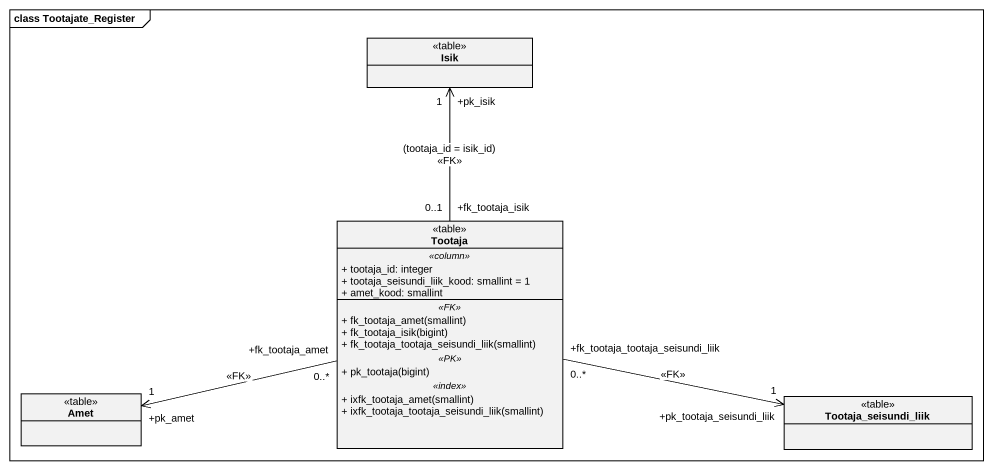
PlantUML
@startuml
mainframe class Tootajate_Register
hide circle
hide empty members
skinparam classAttributeIconSize 0
class Isik <<table>>
class Tootaja <<table>> {
  .. <<column>> ..
  + tootaja_id: integer
  + tootaja_seisundi_liik_kood: smallint = 1
  + amet_kood: smallint
  .. <<FK>> ..
  + fk_tootaja_amet(smallint)
  + fk_tootaja_isik(bigint)
  + fk_tootaja_tootaja_seisundi_liik(smallint)
  .. <<PK>> ..
  + pk_tootaja(bigint)
  .. <<index>> ..
  + ixfk_tootaja_amet(smallint)
  + ixfk_tootaja_tootaja_seisundi_liik(smallint)
}
class Amet <<table>>
class Tootaja_seisundi_liik <<table>>
Tootaja "+fk_tootaja_isik\n0..1" -up-> "+pk_isik\n1" Isik : (tootaja_id = isik_id)\n<<FK>>
Tootaja "+fk_tootaja_amet\n0..*" -left-> "+pk_amet\n1" Amet : <<FK>>
Tootaja "+fk_tootaja_tootaja_seisundi_liik\n0..*" -right-> "+pk_tootaja_seisundi_liik\n1" Tootaja_seisundi_liik : <<FK>>
@enduml
